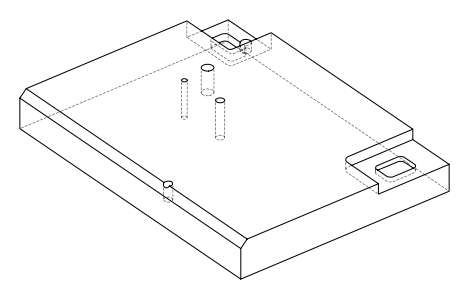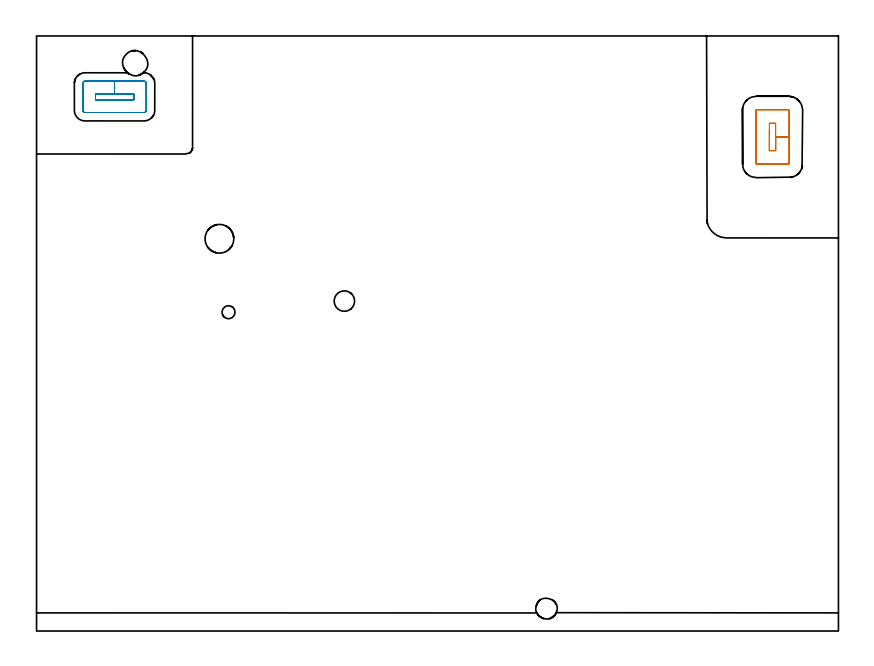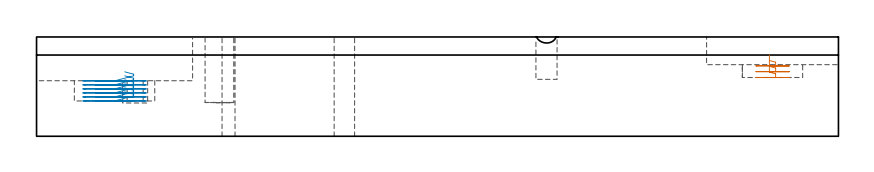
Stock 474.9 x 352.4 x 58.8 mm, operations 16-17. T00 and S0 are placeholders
(PLAN: 17 operations, 12 tool changes, 92.8 min)
(1 SPOT_DRILL | STEP1HOLE | NXT0321_9005460120000 | 0.03 min | 1 mm3)
(2 SPOT_DRILL_1 | STEP1HOLE_1 | NXT0321_9005460120000 | 0.03 min | 0 mm3)
(3 SPOT_DRILL_2 | STEP1POCKET | NXT0321_9005460120000 | 0.04 min | 2832 mm3)
(4 SPOT_DRILL_3 | STEP1POCKET_2 | NXT0321_9005460120000 | 0.03 min | 1 mm3)
(5 DRILL_THROUGH_HOLE_INTO_CENTER | STEP1HOLE | NXT0301_042 | 0.26 min | 2300 mm3)
(6 DRILL_TO_ENLARGE_THROUGH_HOLE | STEP1HOLE | NXT0301_092 | 0.26 min | 4430 mm3)
(7 DRILL_THROUGH_HOLE_INTO_CENTER_1 | STEP1HOLE_1 | UGT0301_196 | 0.26 min | 2710 mm3)
(8 DRILL_BLIND_HOLE_INTO_CENTER | STEP1POCKET | NXT0301_128 | 0.07 min | 1450 mm3)
(9 INDEXABLE_INSERT_DRILL_BLIND_HOLE_FROM_SOLID | STEP1POCKET_1 | NXT0302_005 | 0.17 min | 8807 mm3)
(10 DRILL_BLIND_HOLE_INTO_CENTER_1 | STEP1POCKET_2 | NXT0301_086 | 0.11 min | 2448 mm3)
(11 MILL_ROUGH_BLIND_HOLE_CONTOUR | STEP1POCKET | NXT0201_013 | Spiral | 0.42 min | 2430 mm3)
(12 MILL_ROUGH_BLIND_HOLE_CONTOUR_1 | STEP1POCKET_2 | NXT0201_013 | Spiral | 0.29 min | 624 mm3)
(13 AREA_MILL | FG_CHAMFER_SURFACE | UGT0205_001 | 15.54 min | 27124 mm3)
(14 MILL_CORNER_NOTCH_RECTANGULAR | CORNER_NOTCH_RECTANGULAR | NXT0201_008 | Follow Part, ap 1.5, ae 75% | 65.54 min | 162765 mm3)
(15 MILL_CORNER_NOTCH_RECTANGULAR_1 | CORNER_NOTCH_RECTANGULAR_1 | UGT0201_105 | Follow Part, ap 5.5, ae 75% | 6.01 min | 152661 mm3)
(16 MILL_RECTANGULAR_POCKET | POCKET_RECTANGULAR_STRAIGHT | UGT0201_010 | Follow Part, ap 4, ae 75% | 1.22 min | 12634 mm3)
(17 MILL_RECTANGULAR_POCKET_1 | POCKET_RECTANGULAR_STRAIGHT_1 | NXT0201_013 | Follow Part, ap 2.5, ae 75% | 2.56 min | 15746 mm3)
(TOOL NXT0321_9005460120000 | NC Spot Drill, 142deg, 12mm, Carbide, Uncoated | D12 PA142 FL30 Z2)
(TOOL NXT0301_042 | Carbide Drill 7.1mm [860.1-0710-057A1-MM 2214] | D7.1 PA140 FL85 Z2)
(TOOL NXT0301_092 | Carbide Drill 12.1mm [860.1-1210-061A1-MM 2214] | D12.1 PA140 FL77 Z2)
(TOOL UGT0301_196 | Twist Drill 7.7 mm | D7.7 PA118 FL73 Z2)
(TOOL NXT0301_128 | Carbide Drill 12mm [861.1-1200-036A1-GP GC34] | D12 PA150 FL37.4 Z2)
(TOOL NXT0302_005 | Index. Insert Drill 17mm [880-D1700L20-05] | D17 PA176 FL85 Z2)
(TOOL NXT0301_086 | Carbide Drill 11.5mm [860.1-1150-035A1-MM 2214] | D11.5 PA140 FL55 Z2)
(TOOL NXT0201_013 | ENDMILL 10mm | D10 FL30 Z4)
(TOOL UGT0205_001 | Chamfer Mill 20 x 3 x 45 deg. | D20 FL50 Z2)
(TOOL NXT0201_008 | ENDMILL 6mm [2P460-0600-NA 1630] | D6 FL26 Z6)
(TOOL UGT0201_105 | End Mill 22 mm | D22 FL25 Z2)
(TOOL UGT0201_010 | End Mill 16 mm | D16 FL22 Z2)
(OP 16 MILL_RECTANGULAR_POCKET)
G17 G21 G94 G90
T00 M6
G54
G17 G0 G90 X434. Y296.764 S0 M3
G43 Z68.936 H0
Z48.144
G94 G1 Y284.5 Z44.858 F250.
X437.7 Z43.866
Y292.6 Z41.696
Y300.7 F500.
X434.
Y284.5
X437.7
Y292.6
X445.7
Y308.2
G3 X445.2 Y308.7 R0.5
G1 X426.5
G3 X426. Y308.2 R0.5
G1 Y277.
G3 X426.5 Y276.5 R0.5
G1 X445.2
G3 X445.7 Y277. R0.5
G1 Y292.6
Y293.6
G0 X434. Y296.764 Z44.696
G1 Y284.5 Z41.41 F250.
X437.7 Z40.418
Y292.6 Z38.248
Y300.7 F500.
X434.
Y284.5
X437.7
Y292.6
X445.7
Y308.2
G3 X445.2 Y308.7 R0.5
G1 X426.5
G3 X426. Y308.2 R0.5
G1 Y277.
G3 X426.5 Y276.5 R0.5
G1 X445.2
G3 X445.7 Y277. R0.5
G1 Y292.6
Y293.6
G0 X434. Y296.764 Z41.248
G1 Y284.5 Z37.962 F250.
X437.7 Z36.97
Y292.6 Z34.8
Y300.7 F500.
X434.
Y284.5
X437.7
Y292.6
X445.7
Y308.2
G3 X445.2 Y308.7 R0.5
G1 X426.5
G3 X426. Y308.2 R0.5
G1 Y277.
G3 X426.5 Y276.5 R0.5
G1 X445.2
G3 X445.7 Y277. R0.5
G1 Y292.6
Y293.6
G0 Z68.936
M5
M2
(OP 17 MILL_RECTANGULAR_POCKET_1)
G17 G21 G94 G90
T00 M6
G54
G17 G0 G90 X52.232 Y314.6 S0 M3
G43 Z68.936 H0
Z38.164
G94 G1 X57.5 Z36.752 F250.
Y318.1 Z35.814
X46.2 Z32.786
X34.9 F500.
Y314.6
X57.5
Y318.1
X46.2
Y325.6
X28.7
G3 X27.4 Y324.3 R1.3
G1 Y308.4
G3 X28.7 Y307.1 R1.3
G1 X63.7
G3 X65. Y308.4 R1.3
G1 Y324.3
G3 X63.7 Y325.6 R1.3
G1 X46.2
X45.2
G0 X52.232 Y314.6 Z35.786
G1 X57.5 Z34.375 F250.
Y318.1 Z33.437
X46.2 Z30.409
X34.9 F500.
Y314.6
X57.5
Y318.1
X46.2
Y325.6
X28.7
G3 X27.4 Y324.3 R1.3
G1 Y308.4
G3 X28.7 Y307.1 R1.3
G1 X63.7
G3 X65. Y308.4 R1.3
G1 Y324.3
G3 X63.7 Y325.6 R1.3
G1 X46.2
X45.2
G0 X52.232 Y314.6 Z33.409
G1 X57.5 Z31.997 F250.
Y318.1 Z31.06
X46.2 Z28.032
X34.9 F500.
Y314.6
X57.5
Y318.1
X46.2
Y325.6
X28.7
G3 X27.4 Y324.3 R1.3
G1 Y308.4
G3 X28.7 Y307.1 R1.3
G1 X63.7
G3 X65. Y308.4 R1.3
G1 Y324.3
G3 X63.7 Y325.6 R1.3
G1 X46.2
X45.2
G0 X52.232 Y314.6 Z31.032
G1 X57.5 Z29.62 F250.
Y318.1 Z28.682
X46.2 Z25.655
X34.9 F500.
Y314.6
X57.5
Y318.1
X46.2
Y325.6
X28.7
G3 X27.4 Y324.3 R1.3
G1 Y308.4
G3 X28.7 Y307.1 R1.3
G1 X63.7
G3 X65. Y308.4 R1.3
G1 Y324.3
G3 X63.7 Y325.6 R1.3
G1 X46.2
X45.2
G0 X52.232 Y314.6 Z28.655
G1 X57.5 Z27.243 F250.
Y318.1 Z26.305
X46.2 Z23.277
X34.9 F500.
Y314.6
X57.5
Y318.1
X46.2
Y325.6
X28.7
G3 X27.4 Y324.3 R1.3
G1 Y308.4
G3 X28.7 Y307.1 R1.3
G1 X63.7
G3 X65. Y308.4 R1.3
G1 Y324.3
G3 X63.7 Y325.6 R1.3
G1 X46.2
X45.2
G0 X52.232 Y314.6 Z26.277
G1 X57.5 Z24.866 F250.
Y318.1 Z23.928
X46.2 Z20.9
X34.9 F500.
Y314.6
X57.5
Y318.1
X46.2
Y325.6
X28.7
G3 X27.4 Y324.3 R1.3
G1 Y308.4
G3 X28.7 Y307.1 R1.3
G1 X63.7
G3 X65. Y308.4 R1.3
G1 Y324.3
G3 X63.7 Y325.6 R1.3
G1 X46.2
X45.2
G0 Z68.936
M5
M2
